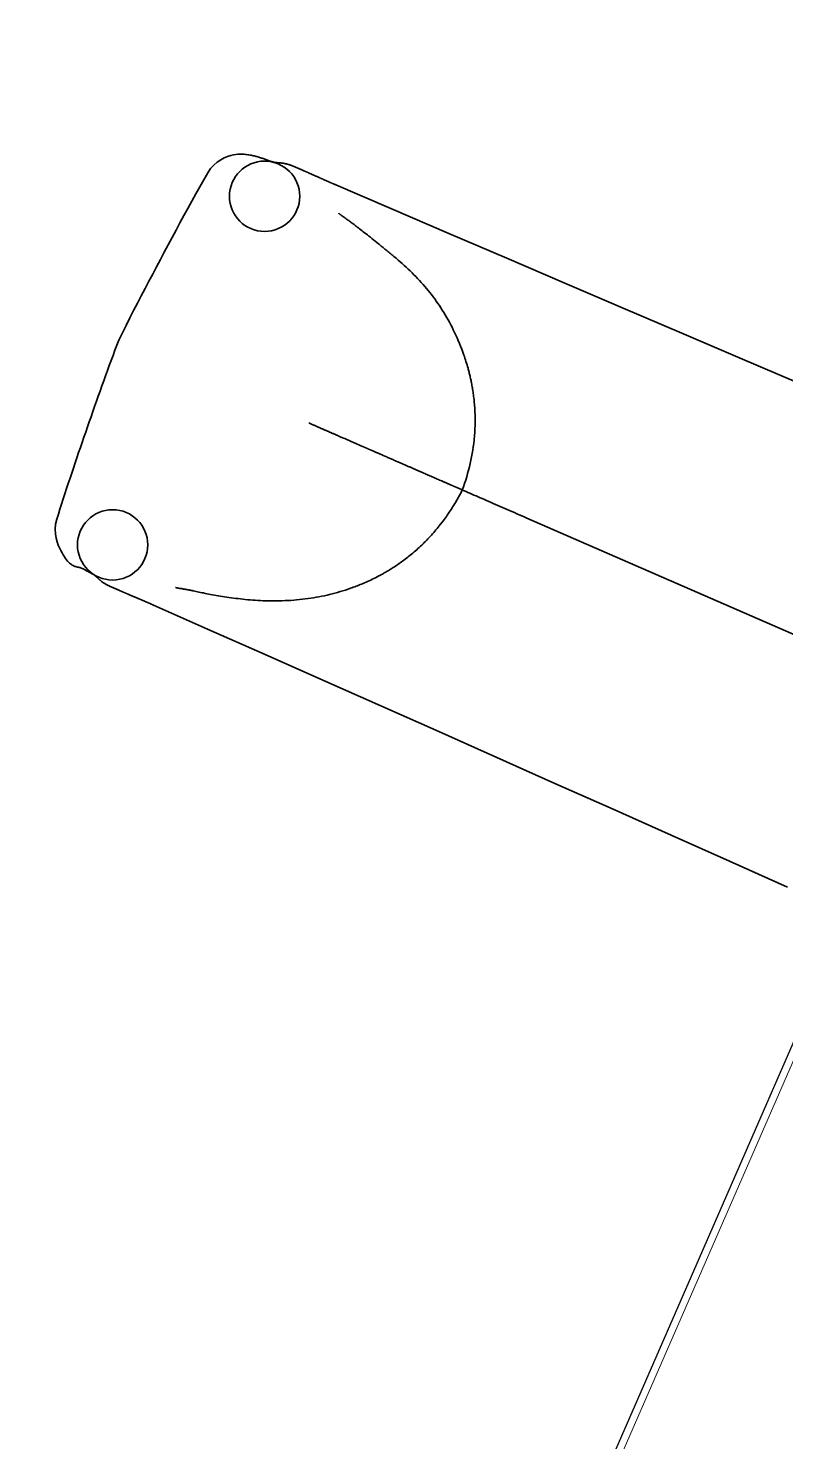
# Model space of a CAD drawing. Header units: millimetres. Extents: x -50172 to 90294, y -80883 to 956680.
# Drawn here: x 5398.2 to 5430.5, y -15088.3 to -15028 of the extents above; entities that cross this region are included whole.
import ezdxf

# ---------------------------------------------------------------- set-up
doc = ezdxf.new("R2010")
doc.units = ezdxf.units.MM
doc.header["$MEASUREMENT"] = 0
doc.linetypes.add('Dot & Dashed', pattern=[670.277762, 352.777767, -176.388884, 0, -141.111112])
for name, color, linetype, lineweight in [('0_Pen_No__7', 7, 'Continuous', 35), ('New_A-20-M_Roof_Pen_No__93', 8, 'Continuous', 13), ('New_A-25-M_Curtain_Wall_Pen_No__90', 8, 'Continuous', 20), ('New_A-25-M_Wall_Ext_Pen_No__87', 8, 'Continuous', 20)]:
    doc.layers.add(name, color=color, linetype=linetype, lineweight=lineweight)
for name, color, linetype in [('New_A-20-M_Roof', 7, 'Continuous'), ('New_A-25-M_Curtain_Wall', 7, 'Continuous'), ('New_A-25-M_Wall_Ext', 7, 'Continuous'), ('New_ArchiCAD Windows', 7, 'Continuous')]:
    doc.layers.add(name, color=color, linetype=linetype)
doc.layers.add('New_A-25-M_Curtain_Wall_Pen_No__69', color=7, linetype='Continuous', lineweight=20, true_color=0x606060)
doc.layers.add('New_ArchiCAD Windows_Pen_No__23', color=7, linetype='Continuous', lineweight=30, true_color=0x2a2a2a)

# ---------------------------------------------------------------- blocks, each defined once
blk = doc.blocks.new('Wall_2_1', base_point=(10092.596, -4631.295))
at = {"layer": 'New_A-25-M_Wall_Ext_Pen_No__87', "linetype": 'Continuous', "flags": 128}
blk.add_lwpolyline([(10000.932, -4591.325), (2142.474, -22613.267)], dxfattribs=at)
blk = doc.blocks.new('Wall_4_1', base_point=(9982.587, -4632.604))
at = {"layer": 'New_A-25-M_Wall_Ext_Pen_No__87', "linetype": 'Continuous', "flags": 128}
blk.add_lwpolyline([(4871.77, -16353.328), (9982.587, -4632.604)], dxfattribs=at)
blk = doc.blocks.new('Triple Window 19_2')
at = {"layer": 'New_ArchiCAD Windows_Pen_No__23', "linetype": 'Continuous'}
blk.add_line((662.5, 0), (725, 0), dxfattribs=at)
blk = doc.blocks.new('Wall_239_1', base_point=(10165.916, -4712.544))
at = {"layer": 'New_ArchiCAD Windows', "color": 251, "linetype": 'Continuous', "lineweight": 20, "true_color": 0x606060, "xscale": -1, "zscale": 1000, "rotation": 66.44041158399281}
blk.add_blockref('Triple Window 19_2', (5701.053, -14451.52), dxfattribs=at)
blk = doc.blocks.new('Morph_2_1')
at = {"layer": 'New_A-20-M_Roof_Pen_No__93', "linetype": 'Continuous', "flags": 128}
blk.add_lwpolyline([(2064.531, -22792.012), (10012.822, -4564.059)], dxfattribs=at)
blk = doc.blocks.new('Beam_8_1', base_point=(10000.932, -4591.325))
at = {"layer": 'New_A-25-M_Curtain_Wall_Pen_No__69', "linetype": 'Dot & Dashed'}
blk.add_line((10000.932, -4591.325), (2142.472, -22613.266), dxfattribs=at)
at = {"layer": 'New_A-25-M_Curtain_Wall_Pen_No__90', "linetype": 'Continuous'}
blk.add_line((10000.932, -4591.325), (2142.472, -22613.266), dxfattribs=at)

msp = doc.modelspace()

# ---------------------------------------------------------------- linework, layer by layer
at = {"layer": '0_Pen_No__7', "linetype": 'Continuous', "flags": 128}
for points in [[(5405.842, -15034.121), (5405.96, -15033.945), (5406.095, -15033.795), (5406.242, -15033.67), (5406.393, -15033.567), (5406.543, -15033.487), (5406.687, -15033.426), (5406.819, -15033.383), (5406.933, -15033.357), (5407.031, -15033.342), (5407.12, -15033.332), (5407.198, -15033.327), (5407.269, -15033.327), (5407.333, -15033.33), (5407.392, -15033.335), (5407.446, -15033.341), (5407.497, -15033.347), (5407.547, -15033.353), (5407.595, -15033.361), (5407.642, -15033.368), (5407.687, -15033.376), (5407.732, -15033.385), (5407.775, -15033.394), (5407.817, -15033.404), (5407.858, -15033.414), (5407.899, -15033.424), (5407.939, -15033.435), (5407.978, -15033.446), (5408.016, -15033.457), (5408.054, -15033.469), (5408.092, -15033.481), (5408.129, -15033.493), (5408.167, -15033.506), (5408.204, -15033.518), (5408.24, -15033.531), (5408.277, -15033.544), (5408.314, -15033.557), (5408.352, -15033.57), (5408.389, -15033.583), (5408.427, -15033.597), (5408.465, -15033.61), (5408.503, -15033.623), (5408.54, -15033.636), (5408.577, -15033.648), (5408.613, -15033.661), (5408.649, -15033.673), (5408.684, -15033.684), (5408.719, -15033.695)], [(5408.635, -15033.668), (5408.648, -15033.67), (5408.658, -15033.671), (5408.668, -15033.672), (5408.679, -15033.674), (5408.689, -15033.675), (5408.699, -15033.677), (5408.71, -15033.678), (5408.721, -15033.68), (5408.731, -15033.681), (5408.741, -15033.683), (5408.752, -15033.684), (5408.762, -15033.686), (5408.772, -15033.687), (5408.785, -15033.689), (5408.798, -15033.691), (5408.81, -15033.693), (5408.821, -15033.694), (5408.832, -15033.696)], [(5399.392, -15048.912), (5399.46, -15048.696), (5399.529, -15048.479), (5399.599, -15048.261), (5399.67, -15048.043), (5399.741, -15047.824), (5399.813, -15047.604), (5399.885, -15047.384), (5399.958, -15047.164), (5400.031, -15046.945), (5400.104, -15046.725), (5400.178, -15046.505), (5400.252, -15046.286), (5400.327, -15046.067), (5400.401, -15045.847), (5400.476, -15045.628), (5400.552, -15045.409), (5400.627, -15045.19), (5400.703, -15044.971), (5400.779, -15044.752), (5400.856, -15044.533), (5400.933, -15044.315), (5401.01, -15044.096), (5401.087, -15043.877), (5401.164, -15043.659), (5401.242, -15043.441), (5401.321, -15043.222), (5401.399, -15043.004), (5401.478, -15042.786), (5401.557, -15042.568), (5401.636, -15042.351), (5401.716, -15042.133), (5401.795, -15041.916), (5401.876, -15041.698), (5401.957, -15041.481), (5402.038, -15041.264), (5402.196, -15040.949), (5402.355, -15040.634), (5402.514, -15040.32), (5402.675, -15040.006), (5402.836, -15039.693), (5402.998, -15039.38), (5403.16, -15039.067), (5403.323, -15038.755), (5403.487, -15038.443), (5403.652, -15038.131), (5403.817, -15037.82), (5403.982, -15037.508), (5404.148, -15037.197), (5404.316, -15036.885), (5404.484, -15036.573), (5404.652, -15036.262), (5404.821, -15035.952), (5404.991, -15035.642), (5405.161, -15035.334), (5405.331, -15035.028), (5405.501, -15034.723), (5405.672, -15034.421), (5405.842, -15034.121)], [(5408.813, -15033.693), (5408.829, -15033.694), (5408.847, -15033.694), (5408.858, -15033.695), (5408.87, -15033.695), (5408.882, -15033.696), (5408.895, -15033.697), (5408.909, -15033.698), (5408.924, -15033.699), (5408.94, -15033.7), (5408.956, -15033.702), (5408.973, -15033.704), (5408.991, -15033.706), (5409.01, -15033.708), (5409.029, -15033.711), (5409.049, -15033.714), (5409.07, -15033.717), (5409.091, -15033.72), (5409.113, -15033.724), (5409.135, -15033.729), (5409.157, -15033.734), (5409.18, -15033.739), (5409.203, -15033.744), (5409.226, -15033.75), (5409.25, -15033.756), (5409.274, -15033.763), (5409.297, -15033.77), (5409.321, -15033.778), (5409.346, -15033.786), (5409.37, -15033.794), (5409.394, -15033.803), (5409.418, -15033.812), (5409.443, -15033.822), (5409.467, -15033.832), (5409.487, -15033.841), (5409.507, -15033.849), (5409.528, -15033.858), (5409.548, -15033.867), (5409.568, -15033.875), (5409.588, -15033.884), (5409.608, -15033.893), (5409.628, -15033.901), (5409.648, -15033.91), (5409.669, -15033.919), (5409.689, -15033.928), (5409.709, -15033.936), (5409.729, -15033.945), (5409.749, -15033.954), (5409.769, -15033.963), (5409.789, -15033.971), (5409.809, -15033.98), (5409.829, -15033.989), (5409.849, -15033.998), (5409.869, -15034.006), (5409.889, -15034.015), (5409.91, -15034.024), (5409.93, -15034.033), (5409.95, -15034.041), (5409.97, -15034.05), (5409.99, -15034.059), (5410.01, -15034.068), (5410.03, -15034.077), (5410.05, -15034.085), (5410.07, -15034.094), (5410.09, -15034.103), (5410.11, -15034.112), (5410.13, -15034.121), (5410.15, -15034.129), (5410.17, -15034.138), (5410.19, -15034.147), (5410.21, -15034.156), (5410.23, -15034.165), (5410.25, -15034.174), (5410.27, -15034.183), (5410.29, -15034.191), (5410.31, -15034.2), (5410.33, -15034.209), (5410.35, -15034.218), (5410.37, -15034.227), (5410.39, -15034.236), (5410.41, -15034.245), (5410.43, -15034.254), (5410.45, -15034.263), (5410.47, -15034.271), (5410.491, -15034.28), (5410.511, -15034.289), (5410.531, -15034.298), (5410.551, -15034.307), (5410.571, -15034.316), (5410.591, -15034.325), (5410.611, -15034.334), (5410.631, -15034.343), (5410.651, -15034.352), (5410.671, -15034.361), (5410.691, -15034.37), (5410.711, -15034.379), (5410.731, -15034.388), (5410.751, -15034.397), (5410.771, -15034.406), (5410.791, -15034.414), (5410.811, -15034.423), (5410.831, -15034.432), (5410.851, -15034.441), (5410.87, -15034.45), (5410.89, -15034.459), (5410.909, -15034.467), (5410.929, -15034.476), (5410.948, -15034.485), (5410.967, -15034.493), (5410.986, -15034.502), (5411.004, -15034.51), (5411.023, -15034.518), (5411.04, -15034.526), (5411.058, -15034.534), (5411.075, -15034.541), (5411.091, -15034.549), (5411.107, -15034.556), (5411.122, -15034.562), (5411.137, -15034.569), (5411.15, -15034.575), (5411.163, -15034.581), (5411.176, -15034.586), (5411.187, -15034.591), (5411.198, -15034.596), (5411.208, -15034.6), (5411.224, -15034.608), (5411.238, -15034.614), (5411.249, -15034.619), (5411.261, -15034.624), (5411.271, -15034.628)], [(5431.073, -15043.1), (5428.572, -15042.034), (5426.072, -15040.967), (5423.576, -15039.901), (5421.085, -15038.836), (5418.6, -15037.772), (5416.123, -15036.711), (5413.656, -15035.653), (5411.2, -15034.598)], [(5434.579, -15055.453), (5419.454, -15048.858), (5419.347, -15048.812), (5419.241, -15048.765), (5419.135, -15048.719), (5419.03, -15048.674), (5418.926, -15048.628), (5418.823, -15048.583), (5418.72, -15048.538), (5418.619, -15048.494), (5418.518, -15048.45), (5418.417, -15048.406), (5418.318, -15048.363), (5418.22, -15048.32), (5418.122, -15048.278), (5418.026, -15048.236), (5417.93, -15048.194), (5417.835, -15048.153), (5417.742, -15048.112), (5417.649, -15048.071), (5417.558, -15048.031), (5417.467, -15047.992), (5417.378, -15047.953), (5417.289, -15047.914), (5417.202, -15047.876), (5417.116, -15047.839), (5417.031, -15047.802), (5416.947, -15047.765), (5416.865, -15047.729), (5416.784, -15047.694), (5416.704, -15047.659), (5416.755, -15047.52), (5416.803, -15047.38), (5416.849, -15047.24), (5416.892, -15047.099), (5416.933, -15046.957), (5416.972, -15046.815), (5417.008, -15046.673), (5417.041, -15046.532), (5417.072, -15046.39), (5417.101, -15046.248), (5417.127, -15046.105), (5417.15, -15045.963), (5417.171, -15045.819), (5417.19, -15045.675), (5417.206, -15045.531), (5417.214, -15045.458), (5417.22, -15045.385), (5417.226, -15045.312), (5417.232, -15045.238), (5417.236, -15045.164), (5417.24, -15045.09), (5417.244, -15045.016), (5417.247, -15044.942), (5417.249, -15044.868), (5417.25, -15044.794), (5417.251, -15044.72), (5417.251, -15044.647), (5417.25, -15044.573), (5417.249, -15044.499), (5417.247, -15044.426), (5417.245, -15044.353), (5417.242, -15044.28), (5417.238, -15044.208), (5417.233, -15044.137), (5417.229, -15044.067), (5417.223, -15043.998), (5417.217, -15043.929), (5417.211, -15043.862), (5417.204, -15043.796), (5417.197, -15043.73), (5417.189, -15043.666), (5417.181, -15043.603), (5417.172, -15043.542), (5417.164, -15043.482), (5417.155, -15043.423), (5417.146, -15043.365), (5417.136, -15043.308), (5417.127, -15043.253), (5417.117, -15043.199), (5417.107, -15043.146), (5417.097, -15043.094), (5417.087, -15043.044), (5417.077, -15042.995), (5417.067, -15042.946), (5417.057, -15042.899), (5417.046, -15042.852), (5417.036, -15042.806), (5417.025, -15042.762), (5417.015, -15042.718), (5417.004, -15042.674), (5416.994, -15042.632), (5416.983, -15042.59), (5416.972, -15042.549), (5416.961, -15042.509), (5416.95, -15042.469), (5416.929, -15042.392), (5416.906, -15042.317), (5416.884, -15042.244), (5416.862, -15042.173), (5416.839, -15042.104), (5416.817, -15042.037), (5416.794, -15041.971), (5416.771, -15041.905), (5416.725, -15041.778), (5416.678, -15041.652), (5416.629, -15041.529), (5416.58, -15041.407), (5416.53, -15041.288), (5416.479, -15041.17), (5416.427, -15041.054), (5416.374, -15040.94), (5416.32, -15040.827), (5416.265, -15040.716), (5416.209, -15040.607), (5416.152, -15040.5), (5416.094, -15040.394), (5416.035, -15040.29), (5415.975, -15040.187), (5415.913, -15040.086), (5415.851, -15039.986), (5415.788, -15039.888), (5415.724, -15039.791), (5415.659, -15039.695), (5415.593, -15039.6), (5415.526, -15039.507), (5415.458, -15039.415), (5415.388, -15039.324), (5415.318, -15039.235), (5415.247, -15039.146), (5415.174, -15039.059), (5415.101, -15038.972), (5415.027, -15038.887), (5414.951, -15038.802), (5414.875, -15038.718), (5414.797, -15038.636), (5414.719, -15038.554), (5414.639, -15038.472), (5414.559, -15038.392), (5414.477, -15038.312), (5414.394, -15038.233), (5414.311, -15038.155), (5414.226, -15038.077), (5414.14, -15037.999), (5414.053, -15037.923), (5413.965, -15037.846), (5413.876, -15037.77), (5413.786, -15037.695), (5413.741, -15037.658), (5413.697, -15037.621), (5413.653, -15037.584), (5413.61, -15037.549), (5413.567, -15037.513), (5413.525, -15037.478), (5413.483, -15037.444), (5413.442, -15037.41), (5413.401, -15037.377), (5413.361, -15037.344), (5413.321, -15037.311), (5413.282, -15037.279), (5413.243, -15037.248), (5413.204, -15037.216), (5413.167, -15037.186), (5413.129, -15037.155), (5413.056, -15037.096), (5412.984, -15037.039), (5412.915, -15036.983), (5412.847, -15036.929), (5412.781, -15036.877), (5412.717, -15036.826), (5412.655, -15036.777), (5412.594, -15036.729), (5412.536, -15036.683), (5412.479, -15036.639), (5412.423, -15036.596), (5412.37, -15036.555), (5412.318, -15036.515), (5412.268, -15036.476), (5412.219, -15036.439), (5412.172, -15036.404), (5412.127, -15036.369), (5412.084, -15036.336), (5412.041, -15036.305), (5412.001, -15036.274), (5411.962, -15036.245), (5411.925, -15036.218), (5411.889, -15036.191), (5411.855, -15036.166), (5411.822, -15036.142), (5411.79, -15036.119), (5411.761, -15036.097), (5411.732, -15036.076), (5411.705, -15036.056), (5411.679, -15036.038), (5411.655, -15036.02), (5411.632, -15036.003), (5411.611, -15035.988), (5411.59, -15035.973), (5411.572, -15035.959), (5411.554, -15035.947), (5411.538, -15035.935), (5411.523, -15035.924), (5411.509, -15035.913), (5411.496, -15035.904), (5411.485, -15035.895), (5411.474, -15035.888), (5411.465, -15035.881), (5411.45, -15035.869), (5411.439, -15035.861), (5411.428, -15035.852)], [(5416.702, -15047.658), (5416.692, -15047.654), (5416.682, -15047.65), (5416.672, -15047.645), (5416.661, -15047.641), (5416.649, -15047.635), (5416.635, -15047.629), (5416.621, -15047.623), (5416.606, -15047.616), (5416.59, -15047.609), (5416.574, -15047.602), (5416.541, -15047.588), (5416.524, -15047.581), (5416.508, -15047.574), (5416.493, -15047.567), (5416.477, -15047.56), (5416.461, -15047.553), (5416.445, -15047.546), (5416.428, -15047.539), (5416.411, -15047.531), (5416.393, -15047.524), (5416.376, -15047.516), (5416.358, -15047.508), (5416.339, -15047.5), (5416.321, -15047.492), (5416.302, -15047.484), (5416.283, -15047.476), (5416.263, -15047.467), (5416.244, -15047.458), (5416.224, -15047.45), (5416.203, -15047.441), (5416.183, -15047.432), (5416.162, -15047.423), (5416.141, -15047.414), (5416.12, -15047.405), (5416.099, -15047.395), (5416.077, -15047.386), (5416.055, -15047.376), (5416.034, -15047.367), (5416.011, -15047.357), (5415.989, -15047.347), (5415.966, -15047.338), (5415.944, -15047.328), (5415.921, -15047.318), (5415.898, -15047.308), (5415.875, -15047.298), (5415.852, -15047.287), (5415.828, -15047.277), (5415.805, -15047.267), (5415.781, -15047.257), (5415.733, -15047.236), (5415.685, -15047.215), (5415.637, -15047.194), (5415.589, -15047.173), (5415.54, -15047.152), (5415.491, -15047.13), (5415.393, -15047.087), (5415.295, -15047.045), (5415.246, -15047.023), (5415.197, -15047.002), (5415.149, -15046.981), (5415.101, -15046.96), (5415.053, -15046.939), (5415.03, -15046.929), (5415.006, -15046.919), (5414.959, -15046.898), (5414.936, -15046.888), (5414.912, -15046.878), (5414.887, -15046.867), (5414.863, -15046.856), (5414.838, -15046.846), (5414.813, -15046.835), (5414.788, -15046.824), (5414.762, -15046.812), (5414.736, -15046.801), (5414.709, -15046.789), (5414.683, -15046.778), (5414.656, -15046.766), (5414.629, -15046.754), (5414.601, -15046.742), (5414.573, -15046.73), (5414.545, -15046.718), (5414.517, -15046.705), (5414.488, -15046.693), (5414.459, -15046.68), (5414.429, -15046.667), (5414.4, -15046.654), (5414.37, -15046.641), (5414.339, -15046.628), (5414.309, -15046.615), (5414.278, -15046.601), (5414.246, -15046.588), (5414.215, -15046.574), (5414.183, -15046.56), (5414.151, -15046.546), (5414.118, -15046.532), (5414.085, -15046.517), (5414.052, -15046.503), (5414.019, -15046.488), (5413.985, -15046.473), (5413.951, -15046.459), (5413.916, -15046.444), (5413.881, -15046.428), (5413.846, -15046.413), (5413.811, -15046.398), (5413.775, -15046.382), (5413.739, -15046.366), (5413.703, -15046.35), (5413.666, -15046.334), (5413.629, -15046.318), (5413.592, -15046.302), (5413.554, -15046.286), (5413.516, -15046.269), (5413.478, -15046.253), (5413.44, -15046.236), (5413.401, -15046.219), (5413.323, -15046.185), (5413.284, -15046.168), (5413.245, -15046.151), (5413.206, -15046.134), (5413.166, -15046.116), (5413.146, -15046.108), (5413.126, -15046.099), (5413.106, -15046.09), (5413.085, -15046.081), (5413.065, -15046.072), (5413.045, -15046.064), (5413.025, -15046.055), (5413.005, -15046.046), (5412.985, -15046.038), (5412.966, -15046.029), (5412.947, -15046.021), (5412.928, -15046.013), (5412.909, -15046.005), (5412.891, -15045.997), (5412.873, -15045.989), (5412.855, -15045.981), (5412.837, -15045.973), (5412.819, -15045.965), (5412.802, -15045.958), (5412.785, -15045.95), (5412.768, -15045.943), (5412.751, -15045.936), (5412.735, -15045.928), (5412.718, -15045.921), (5412.702, -15045.914), (5412.686, -15045.907), (5412.671, -15045.9), (5412.655, -15045.894), (5412.64, -15045.887), (5412.625, -15045.881), (5412.61, -15045.874), (5412.596, -15045.868), (5412.582, -15045.862), (5412.568, -15045.856), (5412.554, -15045.849), (5412.54, -15045.844), (5412.527, -15045.838), (5412.514, -15045.832), (5412.501, -15045.826), (5412.488, -15045.821), (5412.476, -15045.815), (5412.463, -15045.81), (5412.452, -15045.805), (5412.44, -15045.8), (5412.345, -15045.759), (5412.156, -15045.676), (5411.967, -15045.594), (5411.872, -15045.552), (5411.778, -15045.511), (5411.684, -15045.47), (5411.59, -15045.429), (5411.496, -15045.388), (5411.403, -15045.348), (5411.356, -15045.327), (5411.333, -15045.317), (5411.309, -15045.307), (5411.286, -15045.297), (5411.262, -15045.286), (5411.238, -15045.276), (5411.214, -15045.265), (5411.19, -15045.255), (5411.165, -15045.244), (5411.141, -15045.233), (5411.117, -15045.223), (5411.092, -15045.212), (5411.067, -15045.201), (5411.042, -15045.19), (5411.017, -15045.18), (5410.992, -15045.169), (5410.967, -15045.158), (5410.942, -15045.147), (5410.916, -15045.135), (5410.891, -15045.124), (5410.865, -15045.113), (5410.839, -15045.102), (5410.813, -15045.09), (5410.787, -15045.079), (5410.761, -15045.068), (5410.734, -15045.056), (5410.708, -15045.045), (5410.681, -15045.033), (5410.654, -15045.021), (5410.628, -15045.01), (5410.601, -15044.998), (5410.573, -15044.986), (5410.546, -15044.974), (5410.519, -15044.962), (5410.491, -15044.95), (5410.463, -15044.938), (5410.435, -15044.926), (5410.407, -15044.914), (5410.379, -15044.901), (5410.351, -15044.889), (5410.323, -15044.877), (5410.294, -15044.864), (5410.265, -15044.852), (5410.236, -15044.839), (5410.207, -15044.826), (5410.178, -15044.814), (5410.149, -15044.801)], [(5416.704, -15047.659), (5416.67, -15047.725), (5416.636, -15047.791), (5416.602, -15047.856), (5416.567, -15047.921), (5416.531, -15047.986), (5416.495, -15048.051), (5416.458, -15048.115), (5416.421, -15048.179), (5416.384, -15048.242), (5416.345, -15048.305), (5416.307, -15048.368), (5416.268, -15048.43), (5416.228, -15048.492), (5416.188, -15048.553), (5416.148, -15048.614), (5416.107, -15048.674), (5416.065, -15048.734), (5416.024, -15048.794), (5415.939, -15048.911), (5415.852, -15049.027), (5415.764, -15049.141), (5415.719, -15049.198), (5415.673, -15049.254), (5415.627, -15049.31), (5415.58, -15049.366), (5415.533, -15049.422), (5415.485, -15049.477), (5415.437, -15049.532), (5415.388, -15049.586), (5415.338, -15049.641), (5415.287, -15049.695), (5415.236, -15049.749), (5415.185, -15049.802), (5415.133, -15049.855), (5415.08, -15049.908), (5415.027, -15049.96), (5414.974, -15050.011), (5414.92, -15050.062), (5414.866, -15050.113), (5414.811, -15050.162), (5414.757, -15050.211), (5414.702, -15050.26), (5414.647, -15050.307), (5414.592, -15050.354), (5414.537, -15050.4), (5414.482, -15050.445), (5414.427, -15050.489), (5414.373, -15050.532), (5414.318, -15050.575), (5414.265, -15050.616), (5414.211, -15050.656), (5414.158, -15050.695), (5414.106, -15050.733), (5414.054, -15050.77), (5414.003, -15050.806), (5413.953, -15050.841), (5413.903, -15050.875), (5413.855, -15050.907), (5413.807, -15050.939), (5413.76, -15050.969), (5413.714, -15050.999), (5413.668, -15051.028), (5413.624, -15051.055), (5413.58, -15051.082), (5413.537, -15051.108), (5413.495, -15051.133), (5413.454, -15051.158), (5413.413, -15051.181), (5413.373, -15051.204), (5413.334, -15051.227), (5413.295, -15051.248), (5413.257, -15051.269), (5413.219, -15051.29), (5413.182, -15051.31), (5413.145, -15051.33), (5413.072, -15051.368), (5413, -15051.405), (5412.93, -15051.44), (5412.862, -15051.473), (5412.794, -15051.506), (5412.727, -15051.537), (5412.662, -15051.567), (5412.597, -15051.596), (5412.533, -15051.624), (5412.47, -15051.651), (5412.408, -15051.677), (5412.347, -15051.702), (5412.287, -15051.726), (5412.227, -15051.75), (5412.168, -15051.772), (5412.11, -15051.794), (5412.052, -15051.816), (5411.995, -15051.836), (5411.938, -15051.856), (5411.825, -15051.895), (5411.713, -15051.932), (5411.601, -15051.967), (5411.49, -15052.001), (5411.378, -15052.034), (5411.266, -15052.065), (5411.154, -15052.095), (5411.042, -15052.123), (5410.929, -15052.149), (5410.816, -15052.175), (5410.702, -15052.199), (5410.587, -15052.221), (5410.472, -15052.242), (5410.355, -15052.262), (5410.237, -15052.28), (5410.119, -15052.298), (5409.999, -15052.313), (5409.877, -15052.328), (5409.754, -15052.341), (5409.63, -15052.353), (5409.507, -15052.363), (5409.385, -15052.372), (5409.263, -15052.379), (5409.142, -15052.385), (5409.021, -15052.39), (5408.902, -15052.393), (5408.783, -15052.395), (5408.665, -15052.395), (5408.548, -15052.395), (5408.432, -15052.393), (5408.317, -15052.39), (5408.203, -15052.386), (5408.09, -15052.382), (5407.979, -15052.376), (5407.868, -15052.369), (5407.759, -15052.361), (5407.651, -15052.353), (5407.544, -15052.344), (5407.438, -15052.334), (5407.334, -15052.323), (5407.231, -15052.312), (5407.13, -15052.3), (5407.03, -15052.288), (5406.931, -15052.275), (5406.835, -15052.262), (5406.739, -15052.249), (5406.646, -15052.235), (5406.554, -15052.22), (5406.463, -15052.206), (5406.375, -15052.191), (5406.288, -15052.176), (5406.203, -15052.162), (5406.12, -15052.147), (5406.039, -15052.132), (5405.96, -15052.117), (5405.882, -15052.102), (5405.807, -15052.087), (5405.734, -15052.073), (5405.663, -15052.058), (5405.594, -15052.044), (5405.527, -15052.031), (5405.463, -15052.017), (5405.4, -15052.004), (5405.34, -15051.992), (5405.283, -15051.98), (5405.227, -15051.969), (5405.201, -15051.963), (5405.175, -15051.958), (5405.149, -15051.953), (5405.124, -15051.948), (5405.1, -15051.943), (5405.076, -15051.939), (5405.053, -15051.934), (5405.031, -15051.93), (5405.009, -15051.926), (5404.988, -15051.922), (5404.947, -15051.915), (5404.908, -15051.908), (5404.871, -15051.901), (5404.836, -15051.895), (5404.803, -15051.889), (5404.771, -15051.883), (5404.742, -15051.878), (5404.713, -15051.873), (5404.687, -15051.868), (5404.662, -15051.864), (5404.639, -15051.859), (5404.618, -15051.856), (5404.598, -15051.852), (5404.579, -15051.849), (5404.562, -15051.846), (5404.547, -15051.843), (5404.532, -15051.84), (5404.52, -15051.838), (5404.508, -15051.836), (5404.49, -15051.832), (5404.476, -15051.83), (5404.462, -15051.827)], [(5401.038, -15051.31), (5401.006, -15051.292), (5400.974, -15051.274), (5400.94, -15051.256), (5400.907, -15051.238), (5400.873, -15051.22), (5400.838, -15051.201), (5400.803, -15051.182), (5400.767, -15051.164), (5400.732, -15051.145), (5400.696, -15051.125), (5400.66, -15051.106), (5400.624, -15051.087), (5400.588, -15051.067), (5400.553, -15051.048), (5400.517, -15051.028), (5400.482, -15051.011), (5400.447, -15050.998), (5400.413, -15050.986), (5400.378, -15050.976), (5400.344, -15050.968), (5400.309, -15050.96), (5400.274, -15050.952), (5400.239, -15050.943), (5400.204, -15050.933), (5400.168, -15050.922), (5400.132, -15050.908), (5400.094, -15050.891), (5400.057, -15050.87), (5400.018, -15050.846), (5399.979, -15050.817), (5399.938, -15050.782), (5399.896, -15050.742), (5399.854, -15050.695), (5399.81, -15050.641), (5399.764, -15050.58), (5399.718, -15050.51), (5399.669, -15050.431), (5399.619, -15050.344), (5399.568, -15050.246), (5399.514, -15050.137), (5399.459, -15050.018), (5399.406, -15049.878), (5399.363, -15049.712), (5399.335, -15049.527), (5399.327, -15049.328), (5399.344, -15049.121), (5399.392, -15048.912)], [(5401.112, -15051.39), (5401.104, -15051.383), (5401.096, -15051.377), (5401.086, -15051.369), (5401.077, -15051.362), (5401.067, -15051.354), (5401.058, -15051.346), (5401.048, -15051.338), (5401.038, -15051.33), (5401.028, -15051.322), (5401.018, -15051.314), (5401.008, -15051.306), (5400.998, -15051.298), (5400.989, -15051.29), (5400.979, -15051.282), (5400.97, -15051.275), (5400.961, -15051.267)], [(5403.458, -15052.545), (5403.448, -15052.541), (5403.437, -15052.536), (5403.426, -15052.531), (5403.412, -15052.525), (5403.395, -15052.518), (5403.385, -15052.514), (5403.374, -15052.509), (5403.363, -15052.504), (5403.351, -15052.499), (5403.338, -15052.493), (5403.324, -15052.487), (5403.309, -15052.481), (5403.294, -15052.475), (5403.278, -15052.468), (5403.261, -15052.461), (5403.244, -15052.454), (5403.226, -15052.446), (5403.208, -15052.438), (5403.19, -15052.431), (5403.171, -15052.423), (5403.153, -15052.415), (5403.134, -15052.407), (5403.114, -15052.398), (5403.095, -15052.39), (5403.075, -15052.382), (5403.055, -15052.373), (5403.035, -15052.365), (5403.015, -15052.356), (5402.995, -15052.348), (5402.975, -15052.339), (5402.955, -15052.331), (5402.935, -15052.322), (5402.915, -15052.314), (5402.895, -15052.305), (5402.874, -15052.296), (5402.854, -15052.288), (5402.834, -15052.279), (5402.814, -15052.27), (5402.793, -15052.262), (5402.773, -15052.253), (5402.753, -15052.245), (5402.733, -15052.236), (5402.713, -15052.227), (5402.692, -15052.219), (5402.672, -15052.21), (5402.652, -15052.202), (5402.632, -15052.193), (5402.612, -15052.184), (5402.592, -15052.176), (5402.571, -15052.167), (5402.551, -15052.158), (5402.531, -15052.15), (5402.511, -15052.141), (5402.491, -15052.133), (5402.471, -15052.124), (5402.451, -15052.115), (5402.431, -15052.107), (5402.411, -15052.098), (5402.39, -15052.089), (5402.37, -15052.081), (5402.35, -15052.072), (5402.33, -15052.063), (5402.31, -15052.055), (5402.29, -15052.046), (5402.27, -15052.037), (5402.25, -15052.029), (5402.23, -15052.02), (5402.21, -15052.011), (5402.19, -15052.003), (5402.169, -15051.994), (5402.149, -15051.985), (5402.129, -15051.976), (5402.109, -15051.968), (5402.089, -15051.959), (5402.069, -15051.95), (5402.049, -15051.942), (5402.029, -15051.933), (5402.009, -15051.924), (5401.989, -15051.915), (5401.969, -15051.907), (5401.949, -15051.898), (5401.928, -15051.889), (5401.908, -15051.88), (5401.888, -15051.871), (5401.868, -15051.863), (5401.848, -15051.854), (5401.828, -15051.845), (5401.808, -15051.836), (5401.788, -15051.827), (5401.768, -15051.818), (5401.748, -15051.81), (5401.728, -15051.801), (5401.708, -15051.792), (5401.687, -15051.783), (5401.667, -15051.774), (5401.647, -15051.765), (5401.623, -15051.754), (5401.6, -15051.743), (5401.576, -15051.732), (5401.553, -15051.72), (5401.53, -15051.708), (5401.508, -15051.695), (5401.486, -15051.683), (5401.465, -15051.67), (5401.444, -15051.657), (5401.423, -15051.644), (5401.403, -15051.631), (5401.383, -15051.618), (5401.364, -15051.605), (5401.345, -15051.592), (5401.327, -15051.579), (5401.309, -15051.565), (5401.292, -15051.552), (5401.276, -15051.539), (5401.26, -15051.527), (5401.245, -15051.514), (5401.231, -15051.502), (5401.217, -15051.491), (5401.204, -15051.479), (5401.192, -15051.468), (5401.18, -15051.458), (5401.169, -15051.447), (5401.159, -15051.438), (5401.149, -15051.429), (5401.14, -15051.42), (5401.132, -15051.412), (5401.125, -15051.405), (5401.111, -15051.391), (5401.101, -15051.381)], [(5403.389, -15052.514), (5405.833, -15053.596), (5408.287, -15054.684), (5410.75, -15055.777), (5413.22, -15056.874), (5415.696, -15057.975), (5418.176, -15059.078), (5420.658, -15060.184), (5423.141, -15061.291), (5425.623, -15062.399), (5428.103, -15063.507), (5430.579, -15064.614)]]:
    msp.add_lwpolyline(points, dxfattribs=at)
at = {"layer": '0_Pen_No__7', "linetype": 'Continuous'}
for centre in [(5408.264, -15035.125), (5401.776, -15050.004)]:
    msp.add_circle(centre, 1.5, dxfattribs=at)

# ---------------------------------------------------------------- block references
at = {"layer": 'New_A-20-M_Roof', "linetype": 'Continuous', "lineweight": 0}
msp.add_blockref('Morph_2_1', (0, 0), dxfattribs=at)
at = {"layer": 'New_A-25-M_Curtain_Wall', "color": 8, "lineweight": 20}
msp.add_blockref('Beam_8_1', (10000.932, -4591.325), dxfattribs=at)
at = {"layer": 'New_A-25-M_Wall_Ext', "color": 250, "lineweight": 50, "true_color": 0x2a2a2a}
for name, p in [('Wall_4_1', (9982.587, -4632.604)), ('Wall_239_1', (10165.916, -4712.544)), ('Wall_2_1', (10092.596, -4631.295))]:
    msp.add_blockref(name, p, dxfattribs=at)

doc.saveas('drawing.dxf')
